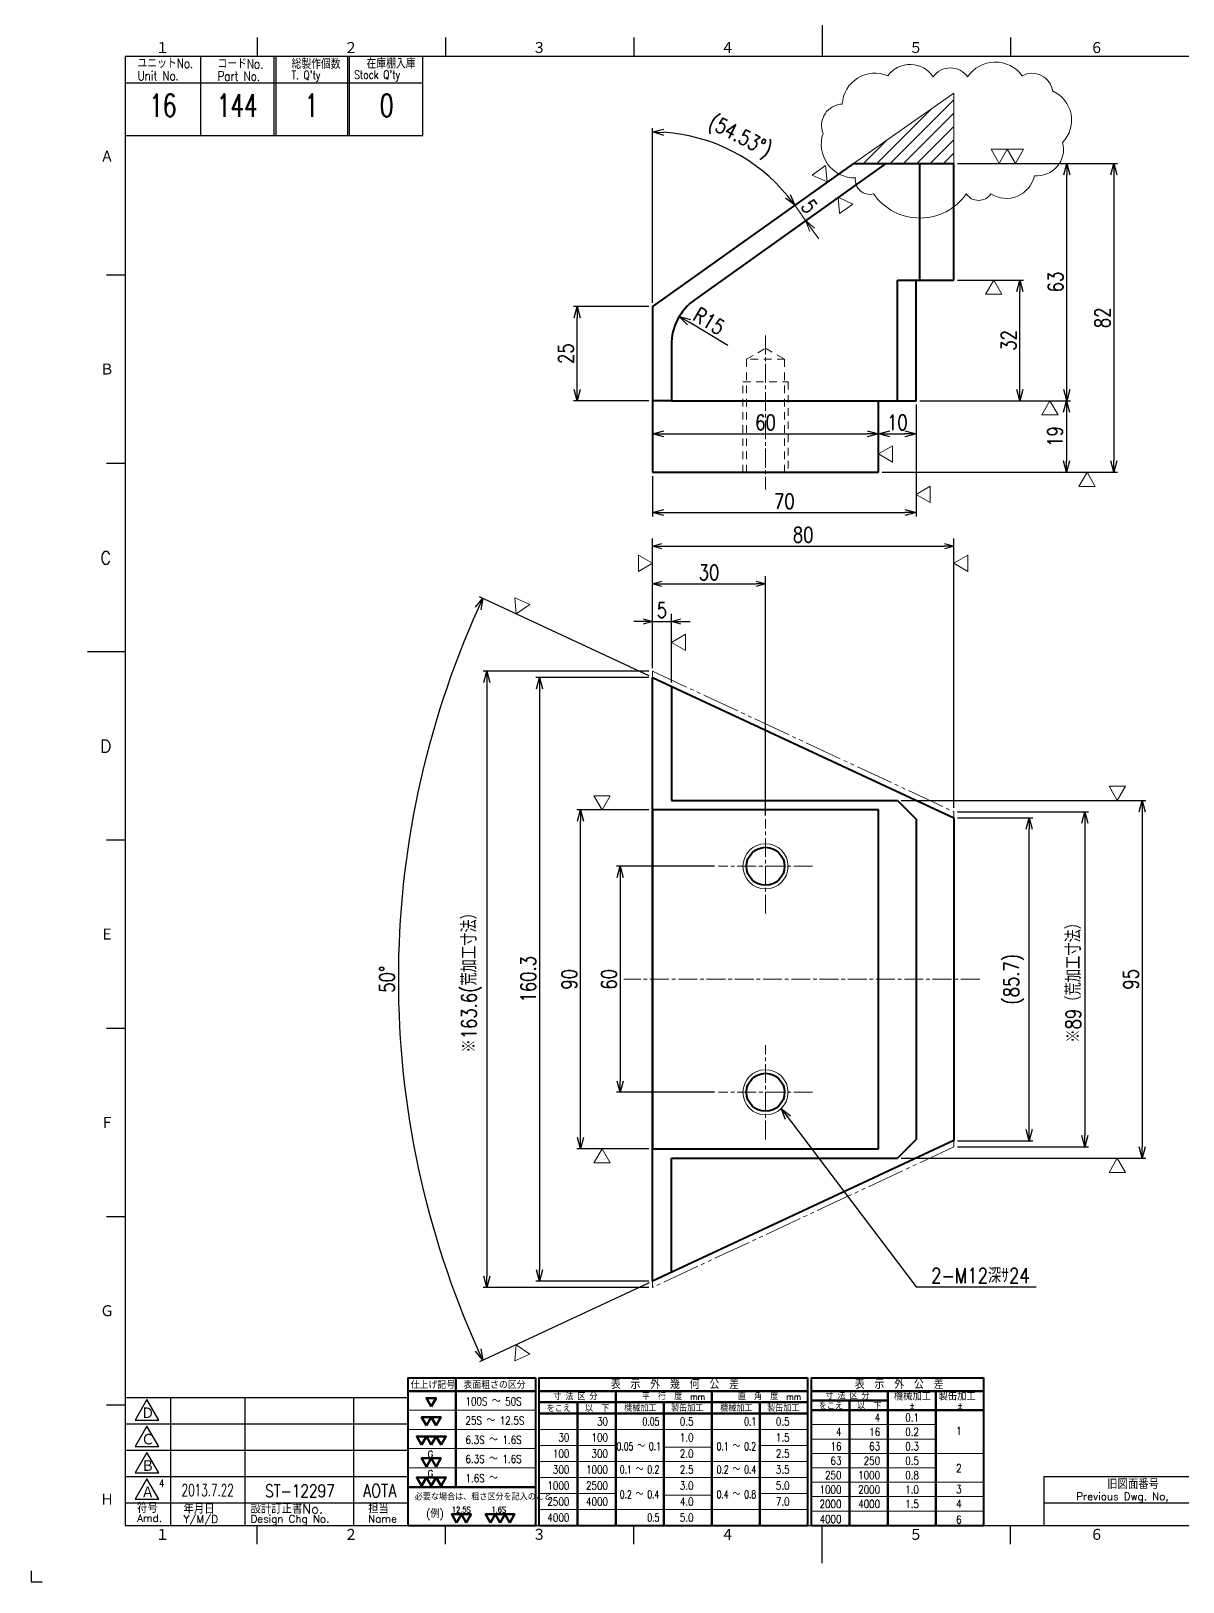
# Model space of a CAD drawing. Header units: millimetres. Extents: x 0 to 594, y 0 to 840.
# Drawn here: x 0 to 305.8, y 0 to 411.8 of the extents above; entities that cross this region are included whole.
import ezdxf
from ezdxf.enums import TextEntityAlignment as Align

# ---------------------------------------------------------------- set-up
doc = ezdxf.new("R2010")
doc.units = ezdxf.units.MM
for name, pattern in [('GEN4A', [15, 10, -1, 1, -1, 1, -1]), ('GEN7A', [7.5, 5, -0.75, 1, -0.75]), ('HIDDEN2', [3.5, 2, -1.5])]:
    doc.linetypes.add(name, pattern=pattern)
doc.layers.get('0').update_dxf_attribs({"linetype": 'CONTINUOUS', "lineweight": 20})
doc.layers.get('DEFPOINTS').update_dxf_attribs({"linetype": 'CONTINUOUS'})
for name, color, linetype, lineweight in [('2', 5, 'CONTINUOUS', 40), ('3A', 6, 'HIDDEN2', 20), ('4', 3, 'CONTINUOUS', 13), ('4A', 3, 'GEN4A', 13), ('5', 3, 'CONTINUOUS', 13), ('6', 7, 'CONTINUOUS', 50), ('7A', 4, 'GEN7A', 13), ('8', 1, 'CONTINUOUS', 13)]:
    doc.layers.add(name, color=color, linetype=linetype, lineweight=lineweight)
doc.layers.add('RAHM2', color=1, linetype='CONTINUOUS')
doc.styles.add('DIMENSION', font='monotxt.shx', dxfattribs={"bigfont": 'bigfont.shx'})
doc.styles.get("Standard").update_dxf_attribs({"font": 'romans.shx', "width": 0.8, "bigfont": 'extfont2.shx'})
doc.dimstyles.new('GEN-ISO', dxfattribs={"dimtxt": 4, "dimasz": 3, "dimexe": 1, "dimexo": 1, "dimgap": 1, "dimtad": 3, "dimrnd": 0.01, "dimdsep": 46, "dimtxsty": 'Standard', "dimblk": 'OPEN30', "dimcen": 0, "dimclrt": 7, "dimadec": 3, "dimazin": 2, "dimtp": 0.1, "dimtm": 0.1, "dimtfac": 0.6, "dimtmove": 2, "dimatfit": 3, "dimldrblk": 'OPEN30', "dimfxl": 1, "dimarcsym": 0})
doc.dimstyles.new('GEN-ISO$0', dxfattribs={"dimtxt": 4, "dimasz": 3, "dimexe": 1, "dimexo": 1, "dimgap": 1, "dimtad": 3, "dimrnd": 0.01, "dimdsep": 46, "dimtxsty": 'Standard', "dimblk": 'OPEN30', "dimcen": 0, "dimclrt": 7, "dimazin": 2, "dimtp": 0.1, "dimtm": 0.1, "dimtfac": 0.6, "dimtmove": 2, "dimatfit": 3, "dimldrblk": 'OPEN30', "dimfxl": 1, "dimarcsym": 0})
doc.dimstyles.new('GEN-ISO$2', dxfattribs={"dimtxt": 4, "dimasz": 3, "dimexe": 1, "dimexo": 1, "dimgap": 1, "dimtad": 3, "dimrnd": 0.01, "dimdsep": 46, "dimtxsty": 'Standard', "dimblk": 'OPEN30', "dimcen": 0, "dimclrt": 7, "dimazin": 2, "dimtp": 0.1, "dimtm": 0.1, "dimtfac": 0.6, "dimtmove": 2, "dimatfit": 3, "dimldrblk": 'OPEN30', "dimfxl": 1, "dimarcsym": 0})
doc.dimstyles.new('GEN-ISO$4', dxfattribs={"dimtxt": 4, "dimasz": 3, "dimexe": 1, "dimexo": 1, "dimgap": 1, "dimtad": 1, "dimtoh": 1, "dimrnd": 0.01, "dimdsep": 46, "dimtxsty": 'Standard', "dimblk": 'OPEN30', "dimcen": 0, "dimclrt": 7, "dimazin": 2, "dimtp": 0.1, "dimtm": 0.1, "dimtfac": 0.6, "dimtofl": 0, "dimtmove": 0, "dimatfit": 2, "dimldrblk": 'OPEN30', "dimfxl": 1, "dimarcsym": 0})

# ---------------------------------------------------------------- blocks, each defined once
blk = doc.blocks.new('1A2ﾌﾞﾋﾝ')
at = {"layer": 'RAHM2', "color": 5, "linetype": 'Continuous'}
for p, q in [((210, 415), (210, 405)), ((60, 410), (60, 405)), ((110, 410), (110, 405)), ((160, 410), (160, 405)), ((260, 410), (260, 405)), ((579, 405), (25, 405)), ((25, 405), (25, 15)), ((104, 384), (104, 405)), ((25, 384), (64.5, 384)), ((64.5, 384), (104, 384)), ((20, 347), (25, 347)), ((20, 297), (25, 297)), ((15, 247), (25, 247)), ((20, 197), (25, 197)), ((20, 147), (25, 147)), ((20, 97), (25, 97)), ((20, 47), (25, 47)), ((25, 15), (579, 15)), ((60, 10), (60, 15)), ((110, 10), (110, 15)), ((160, 10), (160, 15)), ((210, 5), (210, 15)), ((260, 10), (260, 15)), ((0, 3), (0, 0)), ((0, 0), (3, 0))]:
    blk.add_line(p, q, dxfattribs=at)
at = {"layer": 'RAHM2', "color": 7, "linetype": 'Continuous'}
for p, q in [((45, 405), (45, 384)), ((64.5, 405), (64.5, 384)), ((65, 405), (65, 384)), ((84, 405), (84, 384)), ((84.5, 405), (84.5, 384)), ((25, 398), (64.5, 398)), ((64.5, 398), (104, 398)), ((25, 49), (100, 49)), ((37, 49), (37, 15)), ((56.8, 49), (56.8, 15)), ((85.6, 49), (85.6, 15)), ((100, 15), (100, 49)), ((25, 42), (100, 42)), ((25, 35), (100, 35)), ((25, 28), (100, 28)), ((269, 28), (321.05, 28)), ((269, 15), (269, 28)), ((25, 21), (100, 21)), ((269, 21), (321.05, 21))]:
    blk.add_line(p, q, dxfattribs=at)
for points in [[(30.79, 48.41), (27.65, 42.97), (33.92, 42.97)], [(30.79, 41.41), (27.65, 35.97), (33.92, 35.97)], [(30.79, 34.41), (27.65, 28.97), (33.92, 28.97)], [(30.79, 27.41), (27.65, 21.97), (33.92, 21.97)]]:
    blk.add_lwpolyline(points, close=True, dxfattribs=at)
at = {"layer": 'RAHM2', "color": 5, "linetype": 'Continuous'}
for s, p in [('１', (33.1, 405.6)), ('２', (83.1, 405.6)), ('３', (133.1, 405.6)), ('４', (183.1, 405.6)), ('５', (233.1, 405.6)), ('６', (281.11, 405.6)), ('Ａ', (18.36, 376.71)), ('Ｂ', (18.36, 320.24)), ('C', (18.36, 270.24)), ('D', (18.36, 220.24)), ('Ｅ', (18.36, 170.24)), ('Ｆ', (18.36, 120.24)), ('Ｇ', (18.36, 70.24)), ('Ｈ', (18.36, 20.24)), ('１', (33.1, 10.87)), ('２', (83.1, 10.87)), ('３', (133.1, 10.87)), ('４', (183.1, 10.87)), ('５', (233.1, 10.87)), ('６', (281.11, 10.87))]:
    blk.add_text(s, height=3.31, dxfattribs=at).set_placement(p)
at = {"layer": 'RAHM2', "color": 7, "linetype": 'Continuous', "width": 0.8}
for s, height, p in [('ユニットNo.', 2.5, (28.29, 401.92)), ('コードNo.', 2.5, (49.52, 401.81)), ('総製作個数', 2.5, (69.17, 401.72)), ('在庫棚入庫', 2.5, (89.08, 401.82)), ('Unit No.', 2.5, (28.29, 398.64)), ('Part No.', 2.5, (49.52, 398.53)), ("T. Q'ty", 2.2, (69.17, 398.96)), ("Stock Q'ty", 2.2, (85.8, 399.06))]:
    blk.add_text(s, height=height, dxfattribs=at).set_placement(p)
at = {"layer": 'RAHM2', "color": 7, "linetype": 'Continuous'}
for s, height, p in [('Ｄ', 3.2, (29.23, 43.2)), ('Ｃ', 3.2, (29.23, 36.2)), ('Ｂ', 3.2, (29.23, 29.2)), ('Ａ', 3.2, (29.23, 22.2)), ('旧図面番号', 2.5, (285.71, 24.69)), ('符号', 2.5, (28.17, 18.37)), ('年月日', 2.5, (40.49, 18.14)), ('設計訂正書No.', 2.5, (58.29, 18.18)), ('担当', 2.5, (89.5, 18.18)), ('Previous Dwg. No,', 2, (277.5, 21.75)), ('Amd.', 2, (28.17, 15.93)), ('Y/M/D', 2, (40.49, 15.7)), ('Design Chg No.', 2, (58.29, 15.75)), ('Name', 2, (89.5, 15.75))]:
    blk.add_text(s, height=height, dxfattribs=at).set_placement(p)
at = {"layer": 'RAHM2', "color": 5, "linetype": 'Continuous', "width": 0.7}
for tag, p in [('HEADER3', (35, 392.01)), ('HEADER4', (54.75, 392)), ('HEADER15', (74.49, 392)), ('HEADER16', (94.43, 392))]:
    blk.add_attdef(tag, text='', height=6, dxfattribs=at).set_placement(p, align=Align.MIDDLE)
at = {"layer": 'RAHM2', "color": 7, "linetype": 'Continuous'}
blk.add_attdef('HEADER5', text='', height=2.5, dxfattribs=at).set_placement((63.69, 385.1), align=Align.BOTTOM_RIGHT)
for tag, height, width, p in [('HEADER25', 3.2, 0.63, (46.91, 45.38)), ('HEADER23', 3.33, 0.8, (71.4, 45.2)), ('HEADER24', 3.5, 0.8, (92.57, 45.22)), ('HEADER1', 5, 0.9, (528.12, 45.15)), ('HEADER7', 5, 0.8, (343.38, 40.8)), ('GEN-TITLE-SCA', 4, 0.85, (430.79, 40.85)), ('HEADER22', 3.2, 0.63, (46.91, 38.38)), ('HEADER20', 3.33, 0.8, (71.4, 38.2)), ('HEADER21', 3.5, 0.8, (92.57, 38.22)), ('HEADER2', 6, 0.9, (527.89, 36.68)), ('HEADER19', 3.2, 0.63, (46.91, 31.38)), ('HEADER18', 3.5, 0.8, (92.57, 31.22)), ('HEADER17', 3.33, 0.8, (71.4, 31.2)), ('HEADER11', 3.2, 0.63, (46.91, 24.38)), ('HEADER9', 3.33, 0.8, (71.4, 24.2)), ('HEADER10', 3.5, 0.8, (92.57, 24.22)), ('HEADER14', 3.31, 0.8, (295.54, 17.82))]:
    blk.add_attdef(tag, text='', height=height, dxfattribs=dict(at, width=width)).set_placement(p, align=Align.MIDDLE)
at = {"layer": 'RAHM2', "color": 7, "linetype": 'Continuous', "width": 0.8}
blk.add_attdef('GEN-TITLE-DAT', text='', height=3.5, dxfattribs=at).set_placement((444.35, 39.1), align=Align.BOTTOM_LEFT)
at = {"layer": 'RAHM2', "color": 5, "linetype": 'Continuous', "style": 'DIMENSION', "width": 1.2}
for tag, p in [('HEADER13', (382.56, 16.75)), ('HEADER12', (416.26, 16.72)), ('GEN-TITLE-DWG', (485.79, 16.74))]:
    blk.add_attdef(tag, text='', height=7.02, dxfattribs=at).set_placement(p, align=Align.BOTTOM_LEFT)
at = {"layer": 'RAHM2', "color": 5, "linetype": 'Continuous', "style": 'DIMENSION'}
blk.add_attdef('HEADER8', text='', height=7.02, dxfattribs=at).set_placement((577.6, 16.71), align=Align.BOTTOM_RIGHT)
at = {"layer": 'RAHM2', "color": 5, "linetype": 'Continuous'}
blk.add_attdef('HEADER6', text='', height=5.8, dxfattribs=at).set_placement((376.09, 17.1), align=Align.BOTTOM_RIGHT)
blk = doc.blocks.new('_Open30')
at = {"color": 0, "linetype": 'ByBlock', "lineweight": -2}
for p, q in [((-1, 0.27), (0, 0)), ((0, 0), (-1, -0.27)), ((0, 0), (-1, 0))]:
    blk.add_line(p, q, dxfattribs=at)
blk = doc.blocks.new('*D4')
at = {"layer": '5', "color": 0, "lineweight": -2, "transparency": 16777216}
for p, q in [((181.5, 190), (155.44, 190)), ((156.44, 187), (156.44, 133)), ((181.5, 130), (155.44, 130))]:
    blk.add_line(p, q, dxfattribs=at)
at = {"layer": 'DEFPOINTS', "color": 0, "transparency": 16777216}
for p in [(182.5, 190), (156.44, 130), (182.5, 130)]:
    blk.add_point(p, dxfattribs=at)
at = {"layer": '5', "color": 0, "lineweight": -2, "transparency": 16777216, "xscale": 3, "yscale": 3, "zscale": 3}
for p, rotation in [((156.44, 190), 90), ((156.44, 130), 270)]:
    blk.add_blockref('_Open30', p, dxfattribs=dict(at, rotation=rotation))
at = {"layer": '5', "color": 7, "transparency": 16777216, "insert": (153.44, 160), "char_height": 4, "attachment_point": 5, "rotation": 90}
blk.add_mtext('60', dxfattribs=at)
blk = doc.blocks.new('*D5')
at = {"layer": '5', "color": 0, "lineweight": -2, "transparency": 16777216}
for p, q in [((165, 242.8), (165, 257)), ((170, 238.81), (170, 257)), ((162.5, 255), (160, 255)), ((165, 255), (170, 255)), ((172.5, 255), (175, 255))]:
    blk.add_line(p, q, dxfattribs=at)
at = {"layer": 'DEFPOINTS', "color": 0, "transparency": 16777216}
for p in [(170, 255), (165, 241.8), (170, 237.81)]:
    blk.add_point(p, dxfattribs=at)
at = {"layer": '5', "color": 0, "lineweight": -2, "transparency": 16777216, "xscale": 2.5, "yscale": 2.5, "zscale": 2.5}
blk.add_blockref('_Open30', (165, 255), dxfattribs=at)
at = {"layer": '5', "color": 0, "lineweight": -2, "transparency": 16777216, "xscale": 2.5, "yscale": 2.5, "zscale": 2.5, "rotation": 180}
blk.add_blockref('_Open30', (170, 255), dxfattribs=at)
at = {"layer": '5', "color": 52, "transparency": 16777216, "insert": (167.5, 258), "char_height": 4, "attachment_point": 5}
blk.add_mtext('5', dxfattribs=at)
blk = doc.blocks.new('*D6')
at = {"layer": '5', "color": 0, "lineweight": -2, "transparency": 16777216}
for p, q in [((235, 312.61), (235, 282.91)), ((165, 293.61), (165, 282.91)), ((168, 283.91), (232, 283.91))]:
    blk.add_line(p, q, dxfattribs=at)
at = {"layer": 'DEFPOINTS', "color": 0, "transparency": 16777216}
for p in [(235, 313.61), (165, 294.61), (235, 283.91)]:
    blk.add_point(p, dxfattribs=at)
at = {"layer": '5', "color": 0, "lineweight": -2, "transparency": 16777216, "xscale": 3, "yscale": 3, "zscale": 3, "rotation": 180}
blk.add_blockref('_Open30', (165, 283.91), dxfattribs=at)
at = {"layer": '5', "color": 0, "lineweight": -2, "transparency": 16777216, "xscale": 3, "yscale": 3, "zscale": 3}
blk.add_blockref('_Open30', (235, 283.91), dxfattribs=at)
at = {"layer": '5', "color": 7, "transparency": 16777216, "insert": (200, 286.91), "char_height": 4, "attachment_point": 5}
blk.add_mtext('70', dxfattribs=at)
blk = doc.blocks.new('*D7')
at = {"layer": '5', "color": 0, "lineweight": -2, "transparency": 16777216}
for p, q in [((165, 242.8), (165, 267)), ((167.5, 265), (192.5, 265)), ((195, 203.5), (195, 267))]:
    blk.add_line(p, q, dxfattribs=at)
at = {"layer": 'DEFPOINTS', "color": 0, "transparency": 16777216}
for p in [(195, 265), (165, 241.8), (195, 202.5)]:
    blk.add_point(p, dxfattribs=at)
at = {"layer": '5', "color": 0, "lineweight": -2, "transparency": 16777216, "xscale": 2.5, "yscale": 2.5, "zscale": 2.5, "rotation": 180}
blk.add_blockref('_Open30', (165, 265), dxfattribs=at)
at = {"layer": '5', "color": 0, "lineweight": -2, "transparency": 16777216, "xscale": 2.5, "yscale": 2.5, "zscale": 2.5}
blk.add_blockref('_Open30', (195, 265), dxfattribs=at)
at = {"layer": '5', "color": 52, "transparency": 16777216, "insert": (180, 268), "char_height": 4, "attachment_point": 5}
blk.add_mtext('30', dxfattribs=at)
blk = doc.blocks.new('*D8')
at = {"layer": '5', "color": 0, "lineweight": -2, "transparency": 16777216}
for p, q in [((165, 242.64), (165, 277)), ((245, 205.49), (245, 277)), ((167.5, 275), (242.5, 275))]:
    blk.add_line(p, q, dxfattribs=at)
at = {"layer": 'DEFPOINTS', "color": 0, "transparency": 16777216}
for p in [(245, 275), (165, 241.64), (245, 204.49)]:
    blk.add_point(p, dxfattribs=at)
at = {"layer": '5', "color": 0, "lineweight": -2, "transparency": 16777216, "xscale": 2.5, "yscale": 2.5, "zscale": 2.5, "rotation": 180}
blk.add_blockref('_Open30', (165, 275), dxfattribs=at)
at = {"layer": '5', "color": 0, "lineweight": -2, "transparency": 16777216, "xscale": 2.5, "yscale": 2.5, "zscale": 2.5}
blk.add_blockref('_Open30', (245, 275), dxfattribs=at)
at = {"layer": '5', "color": 52, "transparency": 16777216, "insert": (205, 278), "char_height": 4, "attachment_point": 5}
blk.add_mtext('80', dxfattribs=at)
blk = doc.blocks.new('*D9')
at = {"layer": '5', "color": 0, "lineweight": -2, "transparency": 16777216}
for p, q in [((164, 240.14), (134, 240.14)), ((135, 237.14), (135, 82.86)), ((164, 79.86), (134, 79.86))]:
    blk.add_line(p, q, dxfattribs=at)
at = {"layer": 'DEFPOINTS', "color": 0, "transparency": 16777216}
for p in [(165, 240.14), (135, 79.86), (165, 79.86)]:
    blk.add_point(p, dxfattribs=at)
at = {"layer": '5', "color": 0, "lineweight": -2, "transparency": 16777216, "xscale": 3, "yscale": 3, "zscale": 3}
for p, rotation in [((135, 240.14), 90), ((135, 79.86), 270)]:
    blk.add_blockref('_Open30', p, dxfattribs=dict(at, rotation=rotation))
at = {"layer": '5', "color": 7, "transparency": 16777216, "insert": (132, 160), "char_height": 4, "attachment_point": 5, "rotation": 90}
blk.add_mtext('160.3', dxfattribs=at)
blk = doc.blocks.new('*D10')
at = {"layer": '5', "color": 0, "lineweight": -2, "transparency": 16777216}
for p, q in [((246, 202.84), (266, 202.84)), ((265, 120.16), (265, 199.84)), ((246, 117.16), (266, 117.16))]:
    blk.add_line(p, q, dxfattribs=at)
at = {"layer": 'DEFPOINTS', "color": 0, "transparency": 16777216}
for p in [(245, 202.84), (265, 202.84), (245, 117.16)]:
    blk.add_point(p, dxfattribs=at)
at = {"layer": '5', "color": 0, "lineweight": -2, "transparency": 16777216, "xscale": 3, "yscale": 3, "zscale": 3}
for p, rotation in [((265, 202.84), 90), ((265, 117.16), 270)]:
    blk.add_blockref('_Open30', p, dxfattribs=dict(at, rotation=rotation))
at = {"layer": '5', "color": 7, "transparency": 16777216, "insert": (260.95, 160), "char_height": 4, "attachment_point": 5, "rotation": 90}
blk.add_mtext('(85.7)', dxfattribs=at)
blk = doc.blocks.new('*D11')
at = {"layer": '5', "color": 0, "lineweight": -2, "transparency": 16777216}
for p, q in [((164.09, 240.56), (119.04, 261.57)), ((164.09, 79.44), (119.04, 58.43))]:
    blk.add_line(p, q, dxfattribs=at)
blk.add_arc((336.86, 160), 239.34, 155.7182, 204.2818, dxfattribs=at)
at = {"layer": 'DEFPOINTS', "color": 0, "transparency": 16777216}
for p in [(165, 240.14), (245, 202.84), (100.05, 194.69), (245, 117.16), (165, 79.86)]:
    blk.add_point(p, dxfattribs=at)
at = {"layer": '5', "color": 0, "lineweight": -2, "transparency": 16777216, "xscale": 3, "yscale": 3, "zscale": 3}
for p, rotation in [((119.95, 261.15), 65.35908505102361), ((119.95, 58.85), 294.6409149489762)]:
    blk.add_blockref('_Open30', p, dxfattribs=dict(at, rotation=rotation))
at = {"layer": '5', "color": 7, "transparency": 16777216, "insert": (94.52, 160), "char_height": 4, "attachment_point": 5, "rotation": 90}
blk.add_mtext('50°', dxfattribs=at)
blk = doc.blocks.new('*D12')
at = {"layer": '5', "color": 0, "lineweight": -2, "transparency": 16777216}
for p, q in [((246, 345.61), (263.52, 345.61)), ((262.52, 316.61), (262.52, 342.61)), ((236, 313.61), (263.52, 313.61))]:
    blk.add_line(p, q, dxfattribs=at)
at = {"layer": 'DEFPOINTS', "color": 0, "transparency": 16777216}
for p in [(245, 345.61), (262.52, 345.61), (235, 313.61)]:
    blk.add_point(p, dxfattribs=at)
at = {"layer": '5', "color": 0, "lineweight": -2, "transparency": 16777216, "xscale": 3, "yscale": 3, "zscale": 3}
for p, rotation in [((262.52, 345.61), 90), ((262.52, 313.61), 270)]:
    blk.add_blockref('_Open30', p, dxfattribs=dict(at, rotation=rotation))
at = {"layer": '5', "color": 7, "transparency": 16777216, "insert": (259.52, 329.61), "char_height": 4, "attachment_point": 5, "rotation": 90}
blk.add_mtext('32', dxfattribs=at)
blk = doc.blocks.new('*D13')
at = {"layer": '5', "color": 0, "lineweight": -2, "transparency": 16777216}
for p, q in [((246, 376.61), (276, 376.61)), ((275, 316.61), (275, 373.61)), ((236, 313.61), (276, 313.61))]:
    blk.add_line(p, q, dxfattribs=at)
at = {"layer": 'DEFPOINTS', "color": 0, "transparency": 16777216}
for p in [(245, 376.61), (275, 376.61), (235, 313.61)]:
    blk.add_point(p, dxfattribs=at)
at = {"layer": '5', "color": 0, "lineweight": -2, "transparency": 16777216, "xscale": 3, "yscale": 3, "zscale": 3}
for p, rotation in [((275, 376.61), 90), ((275, 313.61), 270)]:
    blk.add_blockref('_Open30', p, dxfattribs=dict(at, rotation=rotation))
at = {"layer": '5', "color": 7, "transparency": 16777216, "insert": (272, 345.11), "char_height": 4, "attachment_point": 5, "rotation": 90}
blk.add_mtext('63', dxfattribs=at)
blk = doc.blocks.new('*D14')
at = {"layer": '5', "color": 0, "lineweight": -2, "transparency": 16777216}
for p, q in [((164, 338.61), (144, 338.61)), ((145, 316.61), (145, 335.61)), ((164, 313.61), (144, 313.61))]:
    blk.add_line(p, q, dxfattribs=at)
at = {"layer": 'DEFPOINTS', "color": 0, "transparency": 16777216}
for p in [(145, 338.61), (165, 338.61), (165, 313.61)]:
    blk.add_point(p, dxfattribs=at)
at = {"layer": '5', "color": 0, "lineweight": -2, "transparency": 16777216, "xscale": 3, "yscale": 3, "zscale": 3}
for p, rotation in [((145, 338.61), 90), ((145, 313.61), 270)]:
    blk.add_blockref('_Open30', p, dxfattribs=dict(at, rotation=rotation))
at = {"layer": '5', "color": 7, "transparency": 16777216, "insert": (142, 326.11), "char_height": 4, "attachment_point": 5, "rotation": 90}
blk.add_mtext('25', dxfattribs=at)
blk = doc.blocks.new('A$C304C66DE')
for p, q in [((12.75, 39.1), (12.75, 10.2)), ((0, 35.7), (34, 35.7)), ((34.85, 35.7), (106.25, 35.7)), ((55.25, 35.7), (55.25, 0)), ((80.75, 35.7), (80.75, 0)), ((107.1, 35.7), (153, 35.7)), ((107.1, 33.15), (127.5, 33.15)), ((117.3, 33.15), (117.3, 0)), ((127.5, 35.7), (127.5, 0)), ((140.25, 35.7), (140.25, 0)), ((34.85, 32.72), (106.25, 32.72)), ((34.85, 29.75), (106.25, 29.75)), ((45.05, 32.72), (45.05, 0)), ((68, 32.72), (68, 0)), ((93.5, 32.72), (93.5, 0)), ((107.1, 30.6), (153, 30.6)), ((0, 10.2), (34, 10.2))]:
    blk.add_line(p, q)
for points in [[(6.27, 31.6), (7.56, 33.83), (4.98, 33.83), (6.27, 31.6)], [(4.98, 26.5), (6.26, 28.73), (3.69, 28.73), (4.98, 26.5)], [(7.55, 26.5), (8.84, 28.73), (6.26, 28.73), (7.55, 26.5)], [(3.69, 21.4), (4.98, 23.63), (2.4, 23.63), (3.69, 21.4)], [(6.27, 21.4), (7.56, 23.63), (4.98, 23.63), (6.27, 21.4)], [(8.85, 21.4), (10.13, 23.63), (7.56, 23.63), (8.85, 21.4)], [(4.98, 15.61), (6.26, 17.84), (3.69, 17.84), (4.98, 15.61)], [(7.55, 15.61), (8.84, 17.84), (6.26, 17.84), (7.55, 15.61)], [(3.69, 10.51), (4.98, 12.74), (2.4, 12.74), (3.69, 10.51)], [(6.27, 10.51), (7.56, 12.74), (4.98, 12.74), (6.27, 10.51)], [(8.85, 10.51), (10.13, 12.74), (7.56, 12.74), (8.85, 10.51)], [(12.99, 0.74), (14.28, 2.97), (11.7, 2.97), (12.99, 0.74)], [(15.56, 0.74), (16.85, 2.97), (14.28, 2.97), (15.56, 0.74)], [(21.95, 0.74), (23.23, 2.97), (20.66, 2.97), (21.95, 0.74)], [(24.52, 0.74), (25.81, 2.97), (23.23, 2.97), (24.52, 0.74)], [(27.1, 0.74), (28.39, 2.97), (25.81, 2.97), (27.1, 0.74)]]:
    blk.add_lwpolyline(points, close=True)
at = {"layer": '2'}
for points in [[(0, 0), (34, 0), (34, 39.1), (0, 39.1)], [(34.85, 0), (106.25, 0), (106.25, 39.1), (34.85, 39.1)], [(107.1, 0), (153, 0), (153, 39.1), (107.1, 39.1)]]:
    blk.add_lwpolyline(points, close=True, dxfattribs=at)
at = {"layer": '4'}
for p, q in [((0, 30.6), (34, 30.6)), ((0, 25.5), (34, 25.5)), ((34.85, 25.5), (106.25, 25.5)), ((107.1, 26.77), (140.25, 26.77)), ((34.85, 21.25), (55.25, 21.25)), ((68, 20.82), (80.75, 20.82)), ((93.5, 21.25), (106.25, 21.25)), ((107.1, 22.95), (140.25, 22.95)), ((0, 20.4), (34, 20.4)), ((34.85, 17), (106.25, 17)), ((107.1, 19.12), (153, 19.12)), ((0, 15.3), (34, 15.3)), ((34.85, 12.75), (106.25, 12.75)), ((107.1, 15.3), (140.25, 15.3)), ((34.85, 8.5), (55.25, 8.5)), ((93.5, 8.5), (106.25, 8.5)), ((107.1, 11.47), (153, 11.47)), ((34.85, 4.25), (106.25, 4.25)), ((68, 8.07), (80.75, 8.07)), ((107.1, 7.65), (153, 7.65)), ((107.1, 3.82), (153, 3.82))]:
    blk.add_line(p, q, dxfattribs=at)
at = {"width": 0.9}
for s, height, p in [('仕上げ記号', 1.87, (6.71, 36.32)), ('表面粗さの区分', 1.87, (23.05, 36.32)), ('寸 法 区 分', 1.7, (44.53, 33.33)), ('平\u3000行\u3000度\u3000mm', 1.7, (70.56, 33.33)), ('直\u3000角\u3000度\u3000mm', 1.7, (96.06, 33.33)), ('寸 法 区 分', 1.7, (116.78, 33.54)), ('機械加工', 1.955, (134, 33.22)), ('製缶加工', 1.955, (145.88, 33.22)), ('をこえ', 1.7, (40.11, 30.18)), ('以\u3000下', 1.7, (50.31, 30.18)), ('機械加工', 1.7, (61.75, 30.27)), ('製缶加工', 1.7, (74.2, 30.27)), ('機械加工', 1.7, (87.25, 30.27)), ('製缶加工', 1.7, (99.7, 30.27)), ('をこえ', 1.7, (112.36, 30.81)), ('以\u3000下', 1.7, (122.56, 30.81)), ('%%P', 1.7, (133.9, 30.94)), ('%%P', 1.7, (146.65, 30.94))]:
    blk.add_text(s, height=height, dxfattribs=at).set_placement(p, align=Align.CENTER)
for s, p in [('表\u3000示\u3000外\u3000幾\u3000何\u3000公\u3000差', (70.95, 36.26)), ('表\u3000示\u3000外\u3000公\u3000差', (130.48, 36.26))]:
    blk.add_text(s, height=2.38).set_placement(p, align=Align.CENTER)
for s, height, width, p in [('100S ～ 50S', 2.125, 0.8, (15.34, 31.88)), ('25S ～ 12.5S', 2.125, 0.8, (15.34, 26.78)), ('0.1', 2.125, 0.8, (132.1, 27.6)), ('0.2', 2.125, 0.8, (132.1, 23.78)), ('1', 2.12, 0.8, (145.61, 24.06)), ('6.3S ～ 1.6S', 2.125, 0.8, (15.34, 21.68)), ('0.3', 2.125, 0.8, (132.1, 19.95)), ('6.3S ～ 1.6S', 2.125, 0.8, (15.34, 16.58)), ('0.5', 2.125, 0.8, (132.1, 16.13)), ('1.6S ～ ', 2.125, 0.8, (15.34, 11.48)), ('0.8', 2.125, 0.8, (132.1, 12.3)), ('2', 2.12, 0.8, (145.61, 14.15)), ('必要な場合は、粗さ区分を記入のこと', 1.7, 0.9, (1.89, 6.72)), ('1.0', 2.125, 0.8, (132.1, 8.48)), ('3', 2.12, 0.8, (145.61, 8.55)), ('(例)', 2, 0.9, (4.91, 2.1)), ('12.5S', 1.53, 0.8, (11.75, 3.43)), ('1.6S', 1.53, 0.8, (22.24, 3.43)), ('1.5', 2.125, 0.8, (132.1, 4.65)), ('4', 2.12, 0.8, (145.61, 4.73)), ('6', 2.12, 0.8, (145.61, 0.48))]:
    blk.add_text(s, height=height, dxfattribs=dict(width=width)).set_placement(p)
for s, height, width, p in [('4', 2.12, 0.8, (125.43, 27.6)), ('30', 2.125, 0.8, (53.18, 26.54)), ('0.05', 2.125, 0.7, (66.81, 26.54)), ('0.5', 2.125, 0.8, (75.9, 26.54)), ('0.1', 2.125, 0.7, (92.52, 26.54)), ('0.5', 2.125, 0.8, (101.4, 26.54)), ('4', 2.12, 0.8, (115.17, 23.78)), ('16', 2.125, 0.8, (125.43, 23.78)), ('30', 2.125, 0.8, (42.92, 22.29)), ('100', 2.125, 0.8, (53.18, 22.29)), ('0.05 ～ 0.1', 2.125, 0.7, (67.22, 19.94)), ('1.0', 2.125, 0.8, (75.9, 22.29)), ('0.1 ～ 0.2', 2.125, 0.7, (92.52, 19.94)), ('1.5', 2.125, 0.8, (101.4, 22.29)), ('16', 2.125, 0.8, (115.17, 19.95)), ('63', 2.125, 0.8, (125.43, 19.95)), ('100', 2.125, 0.8, (42.92, 18.04)), ('300', 2.125, 0.8, (53.18, 18.04)), ('2.0', 2.125, 0.8, (75.9, 18.04)), ('2.5', 2.125, 0.8, (101.4, 18.04)), ('63', 2.125, 0.8, (115.17, 16.13)), ('250', 2.125, 0.8, (125.43, 16.13)), ('300', 2.125, 0.8, (42.92, 13.79)), ('1000', 2.125, 0.8, (53.18, 13.79)), ('0.1 ～ 0.2', 2.125, 0.7, (66.81, 13.79)), ('2.5', 2.125, 0.8, (75.9, 13.79)), ('0.2 ～ 0.4', 2.125, 0.7, (92.52, 13.79)), ('3.5', 2.125, 0.8, (101.4, 13.79)), ('250', 2.125, 0.8, (115.17, 12.3)), ('1000', 2.125, 0.8, (125.43, 12.3)), ('1000', 2.125, 0.8, (42.92, 9.54)), ('2500', 2.125, 0.8, (53.18, 9.54)), ('0.2 ～ 0.4', 2.125, 0.7, (66.81, 7.2)), ('3.0', 2.125, 0.8, (75.9, 9.54)), ('0.4 ～ 0.8', 2.125, 0.7, (92.52, 7.2)), ('5.0', 2.125, 0.8, (101.4, 9.54)), ('1000', 2.125, 0.8, (115.17, 8.48)), ('2000', 2.125, 0.8, (125.43, 8.48)), ('2500', 2.125, 0.8, (42.92, 5.29)), ('4000', 2.125, 0.8, (53.18, 5.29)), ('4.0', 2.125, 0.8, (75.9, 5.29)), ('7.0', 2.125, 0.8, (101.4, 5.29)), ('2000', 2.125, 0.8, (115.17, 4.65)), ('4000', 2.125, 0.8, (125.43, 4.65)), ('4000', 2.125, 0.8, (42.92, 1.04)), ('0.5', 2.125, 0.7, (66.81, 1.04)), ('5.0', 2.125, 0.8, (75.9, 1.04)), ('4000', 2.125, 0.8, (115.17, 0.65))]:
    blk.add_text(s, height=height, dxfattribs=dict(width=width)).set_placement(p, align=Align.RIGHT)
for p in [(6.8, 18.08), (6.8, 12.98)]:
    blk.add_text('G', height=1.7).set_placement(p, align=Align.RIGHT)
blk = doc.blocks.new('*D20')
at = {"layer": '5', "color": 0, "lineweight": -2, "transparency": 16777216}
for p, q in [((246, 204.49), (280.77, 204.49)), ((279.77, 201.49), (279.77, 118.51)), ((246, 115.51), (280.77, 115.51))]:
    blk.add_line(p, q, dxfattribs=at)
at = {"layer": 'DEFPOINTS', "color": 0, "transparency": 16777216}
for p in [(245, 204.49), (245, 115.51), (279.77, 115.51)]:
    blk.add_point(p, dxfattribs=at)
at = {"layer": '5', "color": 0, "lineweight": -2, "transparency": 16777216, "xscale": 3, "yscale": 3, "zscale": 3}
for p, rotation in [((279.77, 204.49), 90), ((279.77, 115.51), 270)]:
    blk.add_blockref('_Open30', p, dxfattribs=dict(at, rotation=rotation))
at = {"layer": '5', "color": 7, "transparency": 16777216, "insert": (276.77, 160), "char_height": 4, "attachment_point": 5, "rotation": 90}
blk.add_mtext('※89（荒加工寸法）', dxfattribs=at)
blk = doc.blocks.new('*D21')
at = {"layer": '5', "color": 0, "lineweight": -2, "transparency": 16777216}
for p, q in [((164, 241.8), (120.01, 241.8)), ((121.01, 238.8), (121.01, 81.2)), ((164, 78.2), (120.01, 78.2))]:
    blk.add_line(p, q, dxfattribs=at)
at = {"layer": 'DEFPOINTS', "color": 0, "transparency": 16777216}
for p in [(165, 241.8), (121.01, 78.2), (165, 78.2)]:
    blk.add_point(p, dxfattribs=at)
at = {"layer": '5', "color": 0, "lineweight": -2, "transparency": 16777216, "xscale": 3, "yscale": 3, "zscale": 3}
for p, rotation in [((121.01, 241.8), 90), ((121.01, 78.2), 270)]:
    blk.add_blockref('_Open30', p, dxfattribs=dict(at, rotation=rotation))
at = {"layer": '5', "color": 7, "transparency": 16777216, "insert": (116.97, 160), "char_height": 4, "attachment_point": 5, "rotation": 90}
blk.add_mtext('※163.6(荒加工寸法）', dxfattribs=at)
blk = doc.blocks.new('*D22')
at = {"layer": '5', "color": 0, "lineweight": -2, "transparency": 16777216}
blk.add_line((185, 328.3), (174.69, 334.44), dxfattribs=at)
at = {"layer": 'DEFPOINTS', "color": 0, "transparency": 16777216}
for p in [(172.11, 335.97), (185, 328.3)]:
    blk.add_point(p, dxfattribs=at)
at = {"layer": '5', "color": 0, "lineweight": -2, "transparency": 16777216, "xscale": 3, "yscale": 3, "zscale": 3, "rotation": 149.2182158726496}
blk.add_blockref('_Open30', (172.11, 335.97), dxfattribs=at)
at = {"layer": '5', "color": 7, "transparency": 16777216, "insert": (180.03, 334.75), "char_height": 4, "attachment_point": 5, "rotation": 329.2182}
blk.add_mtext('R15', dxfattribs=at)
blk = doc.blocks.new('*D41')
at = {"layer": '5', "color": 0, "lineweight": -2, "transparency": 16777216}
for p, q in [((231, 207.5), (296, 207.5)), ((295, 204.5), (295, 115.5)), ((231, 112.5), (296, 112.5))]:
    blk.add_line(p, q, dxfattribs=at)
at = {"layer": 'DEFPOINTS', "color": 0, "transparency": 16777216}
for p in [(230, 207.5), (230, 112.5), (295, 112.5)]:
    blk.add_point(p, dxfattribs=at)
at = {"layer": '5', "color": 0, "lineweight": -2, "transparency": 16777216, "xscale": 3, "yscale": 3, "zscale": 3}
for p, rotation in [((295, 207.5), 90), ((295, 112.5), 270)]:
    blk.add_blockref('_Open30', p, dxfattribs=dict(at, rotation=rotation))
at = {"layer": '5', "color": 7, "transparency": 16777216, "insert": (292, 160), "char_height": 4, "attachment_point": 5, "rotation": 90}
blk.add_mtext('95', dxfattribs=at)
blk = doc.blocks.new('*D42')
at = {"layer": '5', "color": 0, "lineweight": -2, "transparency": 16777216}
blk.add_line((165, 339.61), (165, 385.95), dxfattribs=at)
blk.add_arc((165, 338.61), 46.35, 39.1791, 86.2908, dxfattribs=at)
at = {"layer": 'DEFPOINTS', "color": 0, "transparency": 16777216}
for p in [(245, 395.61), (192.47, 375.93), (165, 338.61), (165, 338.61), (165, 313.61)]:
    blk.add_point(p, dxfattribs=at)
at = {"layer": '5', "color": 0, "lineweight": -2, "transparency": 16777216, "xscale": 3, "yscale": 3, "zscale": 3}
for p, rotation in [((165, 384.95), 178.1453953856372), ((202.75, 365.5), 307.3244767817626)]:
    blk.add_blockref('_Open30', p, dxfattribs=dict(at, rotation=rotation))
at = {"layer": '5', "color": 7, "transparency": 16777216, "insert": (188.09, 383.4), "char_height": 4, "attachment_point": 5, "rotation": 332.7349}
blk.add_mtext('(54.53°)', dxfattribs=at)
blk = doc.blocks.new('*D43')
at = {"layer": '5', "color": 0, "lineweight": -2, "transparency": 16777216}
for p, q in [((236, 313.61), (275.89, 313.61)), ((274.89, 310.61), (274.89, 297.61)), ((226, 294.61), (275.89, 294.61))]:
    blk.add_line(p, q, dxfattribs=at)
at = {"layer": 'DEFPOINTS', "color": 0, "transparency": 16777216}
for p in [(235, 313.61), (225, 294.61), (274.89, 294.61)]:
    blk.add_point(p, dxfattribs=at)
at = {"layer": '5', "color": 0, "lineweight": -2, "transparency": 16777216, "xscale": 3, "yscale": 3, "zscale": 3}
for p, rotation in [((274.89, 313.61), 90), ((274.89, 294.61), 270)]:
    blk.add_blockref('_Open30', p, dxfattribs=dict(at, rotation=rotation))
at = {"layer": '5', "color": 7, "transparency": 16777216, "insert": (271.89, 304.11), "char_height": 4, "attachment_point": 5, "rotation": 90}
blk.add_mtext('19', dxfattribs=at)
blk = doc.blocks.new('*D44')
at = {"layer": '5', "color": 0, "lineweight": -2, "transparency": 16777216}
for p, q in [((246, 376.61), (288.46, 376.61)), ((287.46, 373.61), (287.46, 297.61)), ((226, 294.61), (288.46, 294.61))]:
    blk.add_line(p, q, dxfattribs=at)
at = {"layer": 'DEFPOINTS', "color": 0, "transparency": 16777216}
for p in [(245, 376.61), (225, 294.61), (287.46, 294.61)]:
    blk.add_point(p, dxfattribs=at)
at = {"layer": '5', "color": 0, "lineweight": -2, "transparency": 16777216, "xscale": 3, "yscale": 3, "zscale": 3}
for p, rotation in [((287.46, 376.61), 90), ((287.46, 294.61), 270)]:
    blk.add_blockref('_Open30', p, dxfattribs=dict(at, rotation=rotation))
at = {"layer": '5', "color": 7, "transparency": 16777216, "insert": (284.46, 335.61), "char_height": 4, "attachment_point": 5, "rotation": 90}
blk.add_mtext('82', dxfattribs=at)
blk = doc.blocks.new('*D45')
at = {"layer": '5', "color": 0, "lineweight": -2, "transparency": 16777216}
for p, q in [((165, 295.61), (165, 305.83)), ((168, 304.83), (222, 304.83)), ((225, 295.61), (225, 305.83))]:
    blk.add_line(p, q, dxfattribs=at)
at = {"layer": 'DEFPOINTS', "color": 0, "transparency": 16777216}
for p in [(225, 304.83), (165, 294.61), (225, 294.61)]:
    blk.add_point(p, dxfattribs=at)
at = {"layer": '5', "color": 0, "lineweight": -2, "transparency": 16777216, "xscale": 3, "yscale": 3, "zscale": 3, "rotation": 180}
blk.add_blockref('_Open30', (165, 304.83), dxfattribs=at)
at = {"layer": '5', "color": 0, "lineweight": -2, "transparency": 16777216, "xscale": 3, "yscale": 3, "zscale": 3}
blk.add_blockref('_Open30', (225, 304.83), dxfattribs=at)
at = {"layer": '5', "color": 7, "transparency": 16777216, "insert": (195, 307.83), "char_height": 4, "attachment_point": 5}
blk.add_mtext('60', dxfattribs=at)
blk = doc.blocks.new('*D46')
at = {"layer": '5', "color": 0, "lineweight": -2, "transparency": 16777216}
for p, q in [((225, 312.61), (225, 303.83)), ((235, 312.61), (235, 303.83)), ((228, 304.83), (232, 304.83))]:
    blk.add_line(p, q, dxfattribs=at)
at = {"layer": 'DEFPOINTS', "color": 0, "transparency": 16777216}
for p in [(225, 313.61), (235, 313.61), (235, 304.83)]:
    blk.add_point(p, dxfattribs=at)
at = {"layer": '5', "color": 0, "lineweight": -2, "transparency": 16777216, "xscale": 3, "yscale": 3, "zscale": 3, "rotation": 180}
blk.add_blockref('_Open30', (225, 304.83), dxfattribs=at)
at = {"layer": '5', "color": 0, "lineweight": -2, "transparency": 16777216, "xscale": 3, "yscale": 3, "zscale": 3}
blk.add_blockref('_Open30', (235, 304.83), dxfattribs=at)
at = {"layer": '5', "color": 7, "transparency": 16777216, "insert": (230, 307.83), "char_height": 4, "attachment_point": 5}
blk.add_mtext('10', dxfattribs=at)
blk = doc.blocks.new('*D47')
at = {"layer": '5', "color": 0, "lineweight": -2, "transparency": 16777216}
for p, q in [((164, 205), (144.9, 205)), ((145.9, 118), (145.9, 202)), ((164, 115), (144.9, 115))]:
    blk.add_line(p, q, dxfattribs=at)
at = {"layer": 'DEFPOINTS', "color": 0, "transparency": 16777216}
for p in [(145.9, 205), (165, 205), (165, 115)]:
    blk.add_point(p, dxfattribs=at)
at = {"layer": '5', "color": 0, "lineweight": -2, "transparency": 16777216, "xscale": 3, "yscale": 3, "zscale": 3}
for p, rotation in [((145.9, 205), 90), ((145.9, 115), 270)]:
    blk.add_blockref('_Open30', p, dxfattribs=dict(at, rotation=rotation))
at = {"layer": '5', "color": 7, "transparency": 16777216, "insert": (142.9, 160), "char_height": 4, "attachment_point": 5, "rotation": 90}
blk.add_mtext('90', dxfattribs=at)

msp = doc.modelspace()

# ---------------------------------------------------------------- hatches: boundary and pattern name
at = {"layer": '8'}
h = msp.add_hatch(dxfattribs=at)
h.set_pattern_fill('_U', color=256, scale=2.5, angle=45, style=0, pattern_type=0)
h.set_pattern_definition([(45, (0, 0), (-1.767767, 1.767767), [])])
h.paths.add_polyline_path([(245, 376.606), (245, 395.278), (218.333, 376.606)])

# ---------------------------------------------------------------- linework, layer by layer
for p, q in [((218.333, 376.606), (245, 395.278)), ((245, 395.278), (245, 376.606))]:
    msp.add_line(p, q)
msp.add_lwpolyline([(227.458, 399.87, 0.5205671), (215.382, 392.362, 0.5205671), (210.283, 384.585, 0.5205671), (218.853, 372.763, 0.5205671), (223.701, 368.495, 0.5205671), (248.299, 368.495, 0.5205671), (254.832, 368.495, 0.5205671), (266.372, 373.322, 0.5205671), (273.886, 382.171, 0.5205671), (271.203, 395.848, 0.5205671), (263.152, 399.87, 0.5205671), (248.66, 399.602, 0.5205671), (239.535, 399.602, 0.5205671)], format="xyb", close=True)
at = {"layer": '2'}
for p, q in [((218.333, 376.606), (165, 338.606)), ((218.333, 376.606), (245, 376.606)), ((236, 345.606), (236, 376.606)), ((245, 345.606), (245, 376.606)), ((230, 345.606), (245, 345.606)), ((230, 313.606), (230, 345.606)), ((235, 313.606), (235, 345.606)), ((165, 338.606), (165, 313.606)), ((170, 313.606), (165, 313.606)), ((165, 313.606), (165, 294.606)), ((170, 313.606), (225, 313.606)), ((225, 313.606), (235, 313.606)), ((225, 294.606), (225, 313.606)), ((165, 294.606), (225, 294.606)), ((165, 79.858), (165, 240.142)), ((165, 240.142), (245, 202.837)), ((170, 237.81), (170, 207.5)), ((170, 207.5), (230, 207.5)), ((230, 207.5), (235, 202.5)), ((225, 205), (165, 205)), ((165, 205), (165, 115)), ((225, 115), (225, 205)), ((235, 202.5), (235, 117.5)), ((245, 202.837), (245, 117.163)), ((245, 117.163), (165, 79.858)), ((235, 117.5), (230, 112.5)), ((165, 115), (225, 115)), ((170, 82.19), (170, 112.5)), ((170, 112.5), (230, 112.5))]:
    msp.add_line(p, q, dxfattribs=at)
msp.add_lwpolyline([(226.95, 376.606), (176.296, 340.515, 0.2425266), (170, 328.298), (170, 313.606)], format="xyb", dxfattribs=at)
for centre in [(195, 190), (195, 130)]:
    msp.add_circle(centre, 5.05, dxfattribs=at)
at = {"layer": '3A'}
for points in [[(189.95, 294.606), (189.95, 324.606), (195, 327.521), (200.05, 324.606), (200.05, 294.606)], [(200.05, 324.606), (189.95, 324.606)], [(189, 294.606), (189, 318.606), (201, 318.606), (201, 294.606)]]:
    msp.add_lwpolyline(points, dxfattribs=at)
at = {"layer": '4'}
for centre in [(195, 190), (195, 130)]:
    msp.add_circle(centre, 6, dxfattribs=at)
at = {"layer": '4A'}
for p, q in [((165, 241.797), (245, 204.492)), ((165, 241.797), (165, 240.142)), ((245, 202.837), (245, 204.492)), ((245, 115.508), (165, 78.203)), ((245, 115.508), (245, 117.163)), ((165, 78.203), (165, 79.858))]:
    msp.add_line(p, q, dxfattribs=at)
at = {"layer": '5'}
for p, q in [((195.911, 360.63), (203.561, 366.08)), ((205.648, 361.428), (202.747, 365.5)), ((198.813, 356.558), (206.462, 362.008)), ((207.389, 358.985), (209.13, 356.541))]:
    msp.add_line(p, q, dxfattribs=at)
at = {"layer": '7A'}
for p, q in [((195, 330.892), (195, 290.062)), ((195, 177.5), (195, 202.5)), ((207.5, 190), (182.5, 190)), ((251.858, 160), (157.392, 160)), ((195, 117.5), (195, 142.5)), ((207.5, 130), (182.5, 130))]:
    msp.add_line(p, q, dxfattribs=at)
at = {"layer": '8'}
for points in [[(257.031, 376.606), (259.196, 380.356), (254.866, 380.356), (257.031, 376.606)], [(261.361, 376.606), (263.526, 380.356), (259.196, 380.356), (261.361, 376.606)], [(211.359, 371.715), (207.405, 373.481), (210.91, 376.022), (211.359, 371.715)], [(214.26, 367.643), (214.637, 363.33), (218.184, 365.813), (214.26, 367.643)], [(255.598, 345.606), (257.763, 341.856), (253.433, 341.856), (255.598, 345.606)], [(270.488, 313.606), (272.653, 309.856), (268.323, 309.856), (270.488, 313.606)], [(225, 299.483), (228.75, 297.318), (228.75, 301.648), (225, 299.483)], [(280.359, 294.606), (282.524, 290.856), (278.194, 290.856), (280.359, 294.606)], [(235, 288.733), (238.75, 286.568), (238.75, 290.898), (235, 288.733)], [(165, 270.436), (161.25, 268.271), (161.25, 272.601), (165, 270.436)], [(245, 270.446), (248.75, 268.281), (248.75, 272.611), (245, 270.446)], [(128.845, 257.001), (132.392, 259.484), (128.468, 261.314), (128.845, 257.001)], [(170, 249.457), (173.75, 247.292), (173.75, 251.622), (170, 249.457)], [(288.389, 207.5), (290.554, 211.25), (286.224, 211.25), (288.389, 207.5)], [(151.607, 205), (153.772, 208.75), (149.442, 208.75), (151.607, 205)], [(151.607, 115), (153.772, 111.25), (149.442, 111.25), (151.607, 115)], [(288.389, 112.5), (290.554, 108.75), (286.224, 108.75), (288.389, 112.5)], [(128.845, 62.999), (132.392, 60.516), (128.468, 58.686), (128.845, 62.999)]]:
    msp.add_lwpolyline(points, close=True, dxfattribs=at)

# ---------------------------------------------------------------- block references
at = {"layer": '2'}
ref = msp.add_blockref('1A2ﾌﾞﾋﾝ', (0, 0), dxfattribs=at)
ref.add_attrib('HEADER3', '16', dxfattribs={"layer": 'RAHM2', "color": 5, "linetype": 'Continuous', "height": 6, "width": 0.7}).set_placement((35.004, 392.007), align=Align.MIDDLE)
ref.add_attrib('HEADER4', '144', dxfattribs={"layer": 'RAHM2', "color": 5, "linetype": 'Continuous', "height": 6, "width": 0.7}).set_placement((54.754, 392), align=Align.MIDDLE)
ref.add_attrib('HEADER9', 'ST-12297', dxfattribs={"layer": 'RAHM2', "color": 7, "linetype": 'Continuous', "height": 3.331, "width": 0.8}).set_placement((71.396, 24.198), align=Align.MIDDLE)
ref.add_attrib('HEADER10', 'AOTA', dxfattribs={"layer": 'RAHM2', "color": 7, "linetype": 'Continuous', "height": 3.5, "width": 0.8}).set_placement((92.568, 24.225), align=Align.MIDDLE)
ref.add_attrib('HEADER11', '2013.7.22', dxfattribs={"layer": 'RAHM2', "color": 7, "linetype": 'Continuous', "height": 3.2, "width": 0.63}).set_placement((46.907, 24.384), align=Align.MIDDLE)
ref.add_attrib('HEADER15', '1', dxfattribs={"layer": 'RAHM2', "color": 5, "linetype": 'Continuous', "height": 6, "width": 0.7}).set_placement((74.489, 392), align=Align.MIDDLE)
ref.add_attrib('HEADER16', '0', dxfattribs={"layer": 'RAHM2', "color": 5, "linetype": 'Continuous', "height": 6, "width": 0.7}).set_placement((94.431, 392), align=Align.MIDDLE)
at = {"layer": '5', "xscale": 3, "yscale": 3, "zscale": 3, "rotation": 125.4698721673992}
msp.add_blockref('_Open30', (205.648, 361.428), dxfattribs=at)
at = {"layer": '6'}
msp.add_blockref('A$C304C66DE', (100, 15), dxfattribs=at)

# ---------------------------------------------------------------- texts
at = {"layer": '5', "color": 7, "insert": (206.641, 365.205), "char_height": 4, "attachment_point": 5, "rotation": 305.46987}
msp.add_mtext('5', dxfattribs=at)
at = {"layer": '5', "color": 52, "insert": (238.969, 81.338), "char_height": 4, "attachment_point": 4}
msp.add_mtext('2-M12深ｻ24', dxfattribs=at)
at = {"layer": '6', "color": 7, "width": 0.8}
msp.add_text('4', height=2, dxfattribs=at).set_placement((33.989, 25.196))

# ---------------------------------------------------------------- dimensions: what is measured, and where the dimension line sits
at = {"layer": '5'}
dim = msp.add_angular_dim_2l(base=(192.474, 375.934), line1=((165, 338.606), (165, 313.606)), line2=((245, 395.606), (165, 338.606)), text='(<>)', dimstyle='GEN-ISO$2', override={"dimadec": 2}, dxfattribs=at)
dim.commit()
dim.dimension.update_dxf_attribs({"geometry": '*D42', "text_midpoint": (188.087, 383.403)})
for base, p1, p2, angle, dimstyle, override, picture, middle in [((287.464, 294.606), (245, 376.606), (225, 294.606), 90, 'GEN-ISO$0', {"dimadec": 2}, '*D44', (284.464, 335.606)), ((275, 376.606), (235, 313.606), (245, 376.606), 90, 'GEN-ISO', {"dimrnd": 0.1}, '*D13', (272, 345.106)), ((262.518, 345.606), (235, 313.606), (245, 345.606), 90, 'GEN-ISO', {"dimrnd": 0.1}, '*D12', (259.518, 329.606)), ((145, 338.606), (165, 313.606), (165, 338.606), 90, 'GEN-ISO', {"dimrnd": 0.1}, '*D14', (142, 326.106)), ((274.894, 294.606), (235, 313.606), (225, 294.606), 90, 'GEN-ISO$0', {"dimadec": 2}, '*D43', (271.894, 304.106)), ((235, 304.832), (225, 313.606), (235, 313.606), 0, 'GEN-ISO$0', {"dimadec": 2}, '*D46', (230, 307.832)), ((225, 304.832), (165, 294.606), (225, 294.606), 0, 'GEN-ISO$0', {"dimadec": 2}, '*D45', (195, 307.832)), ((135, 79.858), (165, 240.142), (165, 79.858), 90, 'GEN-ISO', {"dimrnd": 0.1}, '*D9', (132, 160)), ((295, 112.5), (230, 207.5), (230, 112.5), 90, 'GEN-ISO$0', {"dimadec": 2}, '*D41', (292, 160)), ((145.901, 205), (165, 115), (165, 205), 90, 'GEN-ISO$0', {"dimadec": 2}, '*D47', (142.901, 160))]:
    dim = msp.add_linear_dim(base=base, p1=p1, p2=p2, angle=angle, dimstyle=dimstyle, override=override, dxfattribs=at)
    dim.commit()
    dim.dimension.update_dxf_attribs({"geometry": picture, "text_midpoint": middle})
dim = msp.add_radius_dim(center=(185, 328.298), mpoint=(172.113, 335.975), dimstyle='GEN-ISO$4', override={"dimadec": 2}, dxfattribs=at)
dim.commit()
dim.dimension.update_dxf_attribs({"geometry": '*D22', "text_midpoint": (178.494, 332.174), "dimtype": 164})
for base, p1, p2, picture, middle in [((235, 283.911), (165, 294.606), (235, 313.606), '*D6', (200, 286.911)), ((245, 275), (165, 241.635), (245, 204.492), '*D8', (205, 278)), ((195, 265), (165, 241.797), (195, 202.5), '*D7', (180, 268)), ((170, 255), (165, 241.797), (170, 237.81), '*D5', (167.5, 258))]:
    dim = msp.add_linear_dim(base=base, p1=p1, p2=p2, dimstyle='GEN-ISO', dxfattribs=at)
    dim.commit()
    dim.dimension.update_dxf_attribs({"geometry": picture, "text_midpoint": middle})
dim = msp.add_angular_dim_2l(base=(100.049, 194.688), line1=((165, 240.142), (245, 202.837)), line2=((245, 117.163), (165, 79.858)), dimstyle='GEN-ISO', override={"dimrnd": 0.1, "dimadec": 3, "dimazin": 2}, dxfattribs=at)
dim.commit()
dim.dimension.update_dxf_attribs({"geometry": '*D11', "text_midpoint": (94.522, 160)})
for base, p1, p2, text, dimstyle, override, picture, middle in [((121.013, 78.203), (165, 241.797), (165, 78.203), '※<>(荒加工寸法）', 'GEN-ISO$0', {"dimdec": 1}, '*D21', (116.965, 160)), ((279.768, 115.508), (245, 204.492), (245, 115.508), '※<>（荒加工寸法）', 'GEN-ISO$0', {"dimdec": 0}, '*D20', (276.768, 160)), ((265, 202.837), (245, 117.163), (245, 202.837), '(<>)', 'GEN-ISO', {"dimrnd": 0.1}, '*D10', (260.952, 160))]:
    dim = msp.add_linear_dim(base=base, p1=p1, p2=p2, angle=90, text=text, dimstyle=dimstyle, override=override, dxfattribs=at)
    dim.commit()
    dim.dimension.update_dxf_attribs({"geometry": picture, "text_midpoint": middle})
dim = msp.add_linear_dim(base=(156.441, 130), p1=(182.5, 190), p2=(182.5, 130), angle=90, dimstyle='GEN-ISO', dxfattribs=at)
dim.commit()
dim.dimension.update_dxf_attribs({"geometry": '*D4', "text_midpoint": (153.441, 160)})

# ---------------------------------------------------------------- leaders
at = {"layer": '5', "annotation_type": 0, "has_hookline": 1, "hookline_direction": 0, "text_width": 27.855}
msp.add_leader([(199.158, 125.674), (234.969, 78.338), (237.969, 78.338)], dimstyle='GEN-ISO', override={"dimrnd": 0.1}, dxfattribs=at)

doc.saveas('drawing.dxf')
